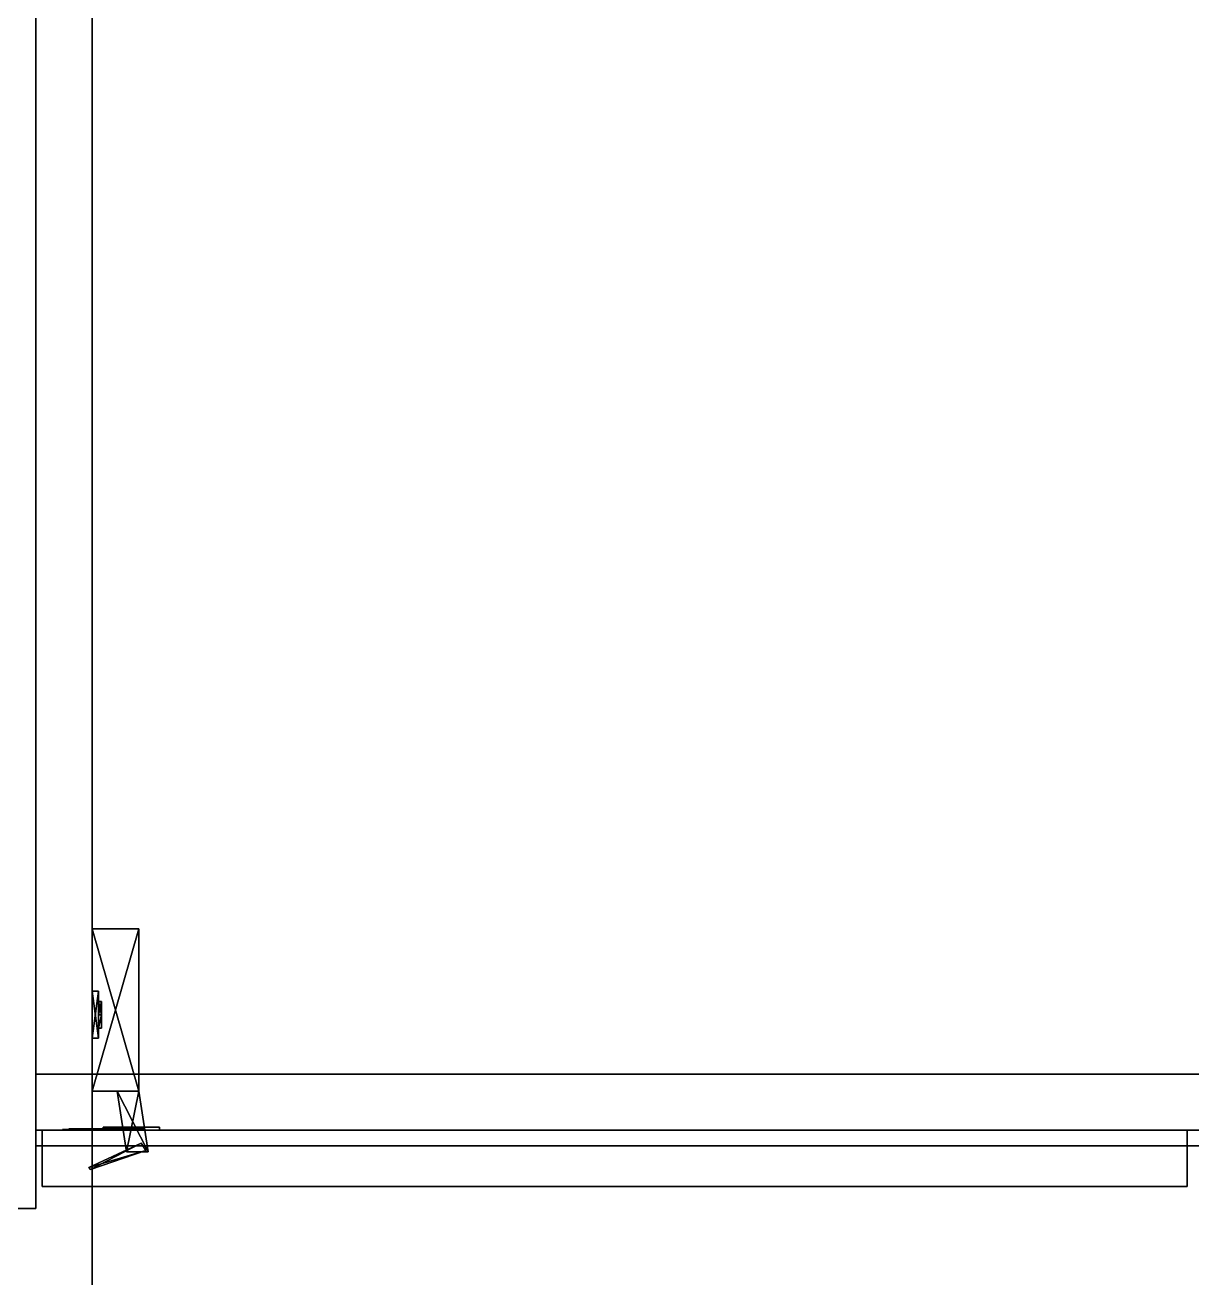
# Model space of a CAD drawing. Extents: x 0 to 6014, y -2453 to 0.
# Drawn here: x 3660.5 to 4034, y -802.3 to -401.1 of the extents above; entities that cross this region are included whole.
import ezdxf

# ---------------------------------------------------------------- set-up
doc = ezdxf.new("R2010")
doc.units = 0
for name, color, linetype in [('LAYER0', 7, 'CONTINUOUS'), ('LAYER1', 7, 'CONTINUOUS'), ('LAYER182', 254, 'CONTINUOUS'), ('LAYER183', 246, 'CONTINUOUS'), ('LAYER184', 254, 'CONTINUOUS'), ('LAYER185', 7, 'CONTINUOUS'), ('LAYER203', 7, 'CONTINUOUS'), ('LAYER204', 7, 'CONTINUOUS'), ('LAYER210', 28, 'CONTINUOUS'), ('LAYER211', 253, 'CONTINUOUS'), ('LAYER212', 28, 'CONTINUOUS'), ('LAYER213', 253, 'CONTINUOUS'), ('LAYER214', 254, 'CONTINUOUS'), ('LAYER436', 254, 'CONTINUOUS')]:
    doc.layers.add(name, color=color, linetype=linetype)

msp = doc.modelspace()

# ---------------------------------------------------------------- linework, layer by layer
at = {"layer": 'LAYER0'}
for points, invisible_edges in [([(1510, -265), (4585, 0), (2107, -1840), (1510, -265)], 7), ([(1510, 0, 5), (2107, -1840, 5), (4585, 0, 5), (1510, 0, 5)], 3), ([(2107, -1840), (4585, 0), (2107, -2453), (2107, -1840)], 3), ([(2107, -2453), (4585, 0), (4585, -640), (2107, -2453)], 5), ([(4585, 0, 5), (2107, -1840, 5), (4585, -640, 5), (4585, 0, 5)], 3), ([(2107, -2453), (4585, -640), (6013.69, -2453), (2107, -2453)], 3), ([(2107, -1840, 5), (6013.69, -2453, 5), (4585, -640, 5), (2107, -1840, 5)], 7)]:
    msp.add_3dface(points, dxfattribs=dict(at, invisible_edges=invisible_edges))
at = {"layer": 'LAYER182', "invisible_edges": 1}
for points in [[(3664, -150, 2334), (3646, -780, 2334), (3664, -780, 2334), (3664, -150, 2334)], [(3646, -780, 2334), (3664, -150, 2334), (3646, -150, 2334), (3646, -780, 2334)], [(3646, -150, 153), (3664, -780, 153), (3646, -780, 153), (3646, -150, 153)], [(3664, -780, 153), (3646, -150, 153), (3664, -150, 153), (3664, -780, 153)], [(3664, -780, 153), (3664, -150, 2334), (3664, -780, 2334), (3664, -780, 153)], [(3664, -150, 2334), (3664, -780, 153), (3664, -150, 153), (3664, -150, 2334)], [(3664, -780, 153), (3646, -780, 2334), (3646, -780, 153), (3664, -780, 153)], [(3646, -780, 2334), (3664, -780, 153), (3664, -780, 2334), (3646, -780, 2334)]]:
    msp.add_3dface(points, dxfattribs=at)
at = {"layer": 'LAYER183', "invisible_edges": 1}
for points in [[(4417, -150, 5), (3682, -861, 5), (3682, -150, 5), (4417, -150, 5)], [(3682, -861, 5), (4417, -150, 5), (4417, -861, 5), (3682, -861, 5)], [(3682, -150, 1895), (3682, -861, 5), (3682, -861, 1895), (3682, -150, 1895)], [(3682, -861, 5), (3682, -150, 1895), (3682, -150, 5), (3682, -861, 5)], [(4417, -861, 1895), (3682, -150, 1895), (3682, -861, 1895), (4417, -861, 1895)], [(3682, -150, 1895), (4417, -861, 1895), (4417, -150, 1895), (3682, -150, 1895)]]:
    msp.add_3dface(points, dxfattribs=at)
at = {"layer": 'LAYER184', "invisible_edges": 1}
for points in [[(4435, -150, 1925), (3664, -760, 1925), (3664, -150, 1925), (4435, -150, 1925)], [(3664, -760, 1925), (4435, -150, 1925), (4435, -760, 1925), (3664, -760, 1925)], [(3664, -150, 1943), (3664, -760, 1925), (3664, -760, 1943), (3664, -150, 1943)], [(3664, -760, 1925), (3664, -150, 1943), (3664, -150, 1925), (3664, -760, 1925)], [(4435, -760, 1943), (3664, -150, 1943), (3664, -760, 1943), (4435, -760, 1943)], [(3664, -150, 1943), (4435, -760, 1943), (4435, -150, 1943), (3664, -150, 1943)], [(4435, -760, 1943), (3664, -760, 1925), (4435, -760, 1925), (4435, -760, 1943)], [(3664, -760, 1925), (4435, -760, 1943), (3664, -760, 1943), (3664, -760, 1925)]]:
    msp.add_3dface(points, dxfattribs=at)
at = {"layer": 'LAYER185', "invisible_edges": 1}
for points in [[(3664, -150, 1943), (3682, -755, 1943), (3664, -755, 1943), (3664, -150, 1943)], [(3682, -755, 1943), (3664, -150, 1943), (3682, -150, 1943), (3682, -755, 1943)], [(3682, -150, 2293), (3664, -755, 2293), (3682, -755, 2293), (3682, -150, 2293)], [(3664, -755, 2293), (3682, -150, 2293), (3664, -150, 2293), (3664, -755, 2293)], [(3664, -755, 2293), (3664, -150, 1943), (3664, -755, 1943), (3664, -755, 2293)], [(3664, -150, 1943), (3664, -755, 2293), (3664, -150, 2293), (3664, -150, 1943)], [(3682, -150, 2293), (3682, -755, 1943), (3682, -150, 1943), (3682, -150, 2293)], [(3682, -755, 1943), (3682, -150, 2293), (3682, -755, 2293), (3682, -755, 1943)], [(3664, -755, 2293), (3682, -755, 1943), (3682, -755, 2293), (3664, -755, 2293)], [(3682, -755, 1943), (3664, -755, 2293), (3664, -755, 1943), (3682, -755, 1943)]]:
    msp.add_3dface(points, dxfattribs=at)
at = {"layer": 'LAYER203', "invisible_edges": 1}
for points in [[(4386, -150, 1944), (3682, -755, 1944), (3682, -150, 1944), (4386, -150, 1944)], [(3682, -755, 1944), (4386, -150, 1944), (4386, -755, 1944), (3682, -755, 1944)], [(3682, -150, 1962), (3682, -755, 1944), (3682, -755, 1962), (3682, -150, 1962)], [(3682, -755, 1944), (3682, -150, 1962), (3682, -150, 1944), (3682, -755, 1944)], [(4386, -755, 1962), (3682, -150, 1962), (3682, -755, 1962), (4386, -755, 1962)], [(3682, -150, 1962), (4386, -755, 1962), (4386, -150, 1962), (3682, -150, 1962)], [(4386, -755, 1962), (3682, -755, 1944), (4386, -755, 1944), (4386, -755, 1962)], [(3682, -755, 1944), (4386, -755, 1962), (3682, -755, 1962), (3682, -755, 1944)]]:
    msp.add_3dface(points, dxfattribs=at)
at = {"layer": 'LAYER204', "invisible_edges": 1}
for points in [[(3682, -150, 2292), (4386, -755, 2292), (4386, -150, 2292), (3682, -150, 2292)], [(4386, -755, 2292), (3682, -150, 2292), (3682, -755, 2292), (4386, -755, 2292)], [(3682, -150, 2292), (3682, -755, 2274), (3682, -755, 2292), (3682, -150, 2292)], [(3682, -755, 2274), (3682, -150, 2292), (3682, -150, 2274), (3682, -755, 2274)], [(3682, -755, 2274), (4386, -150, 2274), (4386, -755, 2274), (3682, -755, 2274)], [(4386, -150, 2274), (3682, -755, 2274), (3682, -150, 2274), (4386, -150, 2274)], [(3682, -755, 2274), (4386, -755, 2292), (3682, -755, 2292), (3682, -755, 2274)], [(4386, -755, 2292), (3682, -755, 2274), (4386, -755, 2274), (4386, -755, 2292)]]:
    msp.add_3dface(points, dxfattribs=at)
at = {"layer": 'LAYER210'}
for points in [[(3703.5, -754, 2025), (3685.5, -754, 2025), (3685.5, -754, 2025), (3703.5, -754, 2025)], [(3703.5, -754, 2067), (3685.5, -754, 2067), (3685.5, -754, 2067), (3703.5, -754, 2067)], [(3698.5, -754, 2037), (3698.5, -755, 2037), (3685.5, -755, 2037), (3685.5, -754, 2037)], [(3685.5, -754, 2037), (3685.5, -755, 2037), (3685.5, -755, 2025), (3685.5, -754, 2025)], [(3685.5, -754, 2025), (3685.5, -755, 2025), (3703.5, -755, 2025), (3703.5, -754, 2025)], [(3698.5, -754, 2055), (3698.5, -755, 2055), (3685.5, -755, 2055), (3685.5, -754, 2055)], [(3685.5, -754, 2055), (3685.5, -755, 2055), (3685.5, -755, 2067), (3685.5, -754, 2067)], [(3685.5, -754, 2067), (3685.5, -755, 2067), (3703.5, -755, 2067), (3703.5, -754, 2067)], [(3698.5, -754, 2037), (3698.5, -755, 2037), (3698.5, -755, 2055), (3698.5, -754, 2055)], [(3703.5, -754, 2067), (3703.5, -755, 2067), (3703.5, -754, 2067)], [(3703.5, -755, 2025), (3703.5, -755, 2067), (3703.5, -754, 2067), (3703.5, -754, 2025)], [(3685.5, -755, 2037), (3685.5, -755, 2025), (3685.5, -755, 2037)], [(3685.5, -755, 2055), (3685.5, -755, 2067), (3685.5, -755, 2055)], [(3703.5, -755, 2025), (3685.5, -755, 2025), (3685.5, -755, 2067), (3703.5, -755, 2067)], [(3698.5, -755, 2037), (3698.5, -755, 2055), (3698.5, -755, 2037)]]:
    msp.add_3dface(points, dxfattribs=at)
for points, invisible_edges in [([(3703.5, -754, 2025), (3698.5, -754, 2037), (3685.5, -754, 2037), (3685.5, -754, 2025)], 1), ([(3703.5, -754, 2067), (3698.5, -754, 2055), (3685.5, -754, 2055), (3685.5, -754, 2067)], 1), ([(3703.5, -754, 2067), (3703.5, -754, 2025), (3698.5, -754, 2037), (3698.5, -754, 2055)], 10), ([(3673.49, -754.75, 2041.025), (3672.5, -754.75, 2046), (3674.5, -754.75, 2046), (3674.5, -754.75, 2040.5)], 10), ([(3672.5, -754.75, 2046), (3673.49, -754.75, 2050.975), (3674.5, -754.75, 2051.5), (3674.5, -754.75, 2046)], 10), ([(3676.308, -754.75, 2036.808), (3673.49, -754.75, 2041.025), (3674.5, -754.75, 2040.5), (3678, -754.75, 2040.5)], 10), ([(3673.49, -754.75, 2050.975), (3676.308, -754.75, 2055.192), (3678, -754.75, 2051.5), (3674.5, -754.75, 2051.5)], 10), ([(3674.5, -754.5, 2051.5), (3674.5, -754.5, 2040.5), (3681.5, -754.5, 2040.5), (3681.291, -754.5, 2051.317)], 4), ([(3680.525, -754.75, 2033.99), (3676.308, -754.75, 2036.808), (3678, -754.75, 2040.5), (3681.5, -754.75, 2040.5)], 10), ([(3676.308, -754.75, 2055.192), (3680.525, -754.75, 2058.01), (3681.5, -754.75, 2051.5), (3678, -754.75, 2051.5)], 10), ([(3685.5, -754.75, 2033), (3680.525, -754.75, 2033.99), (3681.5, -754.75, 2040.5), (3685.5, -754.75, 2037)], 2), ([(3680.525, -754.75, 2058.01), (3685.5, -754.75, 2059), (3685.5, -754.75, 2055), (3681.5, -754.75, 2051.5)], 8), ([(3681.291, -754.5, 2051.317), (3681.5, -754.5, 2040.5), (3685.5, -754.5, 2037), (3685.5, -754.5, 2055)], 5), ([(3685.5, -754.5, 2055), (3685.5, -754.5, 2037), (3698.5, -754.5, 2037), (3698.5, -754.5, 2055)], 1)]:
    msp.add_3dface(points, dxfattribs=dict(at, invisible_edges=invisible_edges))
at = {"layer": 'LAYER211'}
for points in [[(3682, -690.5, 2039.217), (3696.921, -742.5, 2039.217), (3682, -742.5, 2039.217), (3682, -690.5, 2039.217)], [(3696.921, -690.5, 2039.217), (3696.921, -742.5, 2039.217), (3682, -690.5, 2039.217), (3696.921, -690.5, 2039.217)], [(3682, -690.5, 2052.783), (3696.921, -690.5, 2039.217), (3682, -690.5, 2039.217), (3682, -690.5, 2052.783)], [(3696.921, -690.5, 2052.783), (3696.921, -690.5, 2039.217), (3682, -690.5, 2052.783), (3696.921, -690.5, 2052.783)], [(3682, -742.5, 2052.783), (3696.921, -690.5, 2052.783), (3682, -690.5, 2052.783), (3682, -742.5, 2052.783)], [(3696.921, -742.5, 2052.783), (3696.921, -690.5, 2052.783), (3682, -742.5, 2052.783), (3696.921, -742.5, 2052.783)], [(3696.921, -690.5, 2039.217), (3696.921, -742.5, 2052.783), (3696.921, -742.5, 2039.217), (3696.921, -690.5, 2039.217)], [(3696.921, -690.5, 2052.783), (3696.921, -742.5, 2052.783), (3696.921, -690.5, 2039.217), (3696.921, -690.5, 2052.783)], [(3682, -710.5, 2072), (3682, -725.5, 2072), (3683.99, -725.5, 2072), (3682, -710.5, 2072)], [(3683.99, -710.5, 2072), (3682, -710.5, 2072), (3683.99, -725.5, 2072), (3683.99, -710.5, 2072)], [(3682, -710.5, 2020), (3682, -710.5, 2072), (3683.99, -710.5, 2072), (3682, -710.5, 2020)], [(3683.99, -710.5, 2020), (3682, -710.5, 2020), (3683.99, -710.5, 2072), (3683.99, -710.5, 2020)], [(3682, -725.5, 2020), (3682, -710.5, 2020), (3683.99, -710.5, 2020), (3682, -725.5, 2020)], [(3683.99, -725.5, 2020), (3682, -725.5, 2020), (3683.99, -710.5, 2020), (3683.99, -725.5, 2020)], [(3683.99, -710.5, 2072), (3683.99, -725.5, 2072), (3683.99, -725.5, 2020), (3683.99, -710.5, 2072)], [(3683.99, -710.5, 2020), (3683.99, -710.5, 2072), (3683.99, -725.5, 2020), (3683.99, -710.5, 2020)], [(3683.99, -718, 2059.291), (3684.984, -713.7573, 2064.087), (3684.984, -718, 2059.291), (3683.99, -718, 2059.291)], [(3683.99, -713.7573, 2064.087), (3684.984, -713.7573, 2064.087), (3683.99, -718, 2059.291), (3683.99, -713.7573, 2064.087)], [(3683.99, -713.7573, 2064.087), (3684.984, -718, 2068.883), (3684.984, -713.7573, 2064.087), (3683.99, -713.7573, 2064.087)], [(3683.99, -718, 2068.883), (3684.984, -718, 2068.883), (3683.99, -713.7573, 2064.087), (3683.99, -718, 2068.883)], [(3683.99, -718, 2059.291), (3683.99, -713.7573, 2064.087), (3683.99, -718, 2068.883), (3683.99, -718, 2059.291)], [(3683.99, -718, 2023.117), (3684.984, -713.7573, 2027.913), (3684.984, -718, 2023.117), (3683.99, -718, 2023.117)], [(3683.99, -713.7573, 2027.913), (3684.984, -713.7573, 2027.913), (3683.99, -718, 2023.117), (3683.99, -713.7573, 2027.913)], [(3683.99, -713.7573, 2027.913), (3684.984, -718, 2032.709), (3684.984, -713.7573, 2027.913), (3683.99, -713.7573, 2027.913)], [(3683.99, -718, 2032.709), (3684.984, -718, 2032.709), (3683.99, -713.7573, 2027.913), (3683.99, -718, 2032.709)], [(3683.99, -718, 2023.117), (3683.99, -713.7573, 2027.913), (3683.99, -718, 2032.709), (3683.99, -718, 2023.117)], [(3684.984, -722.2427, 2064.087), (3684.984, -713.7573, 2064.087), (3684.984, -718, 2068.883), (3684.984, -722.2427, 2064.087)], [(3684.984, -718, 2059.291), (3684.984, -713.7573, 2064.087), (3684.984, -722.2427, 2064.087), (3684.984, -718, 2059.291)], [(3684.984, -722.2427, 2027.913), (3684.984, -713.7573, 2027.913), (3684.984, -718, 2032.709), (3684.984, -722.2427, 2027.913)], [(3684.984, -718, 2023.117), (3684.984, -713.7573, 2027.913), (3684.984, -722.2427, 2027.913), (3684.984, -718, 2023.117)], [(3683.99, -722.2427, 2064.087), (3684.984, -718, 2059.291), (3684.984, -722.2427, 2064.087), (3683.99, -722.2427, 2064.087)], [(3683.99, -718, 2059.291), (3684.984, -718, 2059.291), (3683.99, -722.2427, 2064.087), (3683.99, -718, 2059.291)], [(3683.99, -722.2427, 2064.087), (3683.99, -718, 2059.291), (3683.99, -718, 2068.883), (3683.99, -722.2427, 2064.087)], [(3683.99, -722.2427, 2064.087), (3684.984, -718, 2068.883), (3683.99, -718, 2068.883), (3683.99, -722.2427, 2064.087)], [(3684.984, -722.2427, 2064.087), (3684.984, -718, 2068.883), (3683.99, -722.2427, 2064.087), (3684.984, -722.2427, 2064.087)], [(3683.99, -722.2427, 2027.913), (3684.984, -718, 2023.117), (3684.984, -722.2427, 2027.913), (3683.99, -722.2427, 2027.913)], [(3683.99, -718, 2023.117), (3684.984, -718, 2023.117), (3683.99, -722.2427, 2027.913), (3683.99, -718, 2023.117)], [(3683.99, -722.2427, 2027.913), (3683.99, -718, 2023.117), (3683.99, -718, 2032.709), (3683.99, -722.2427, 2027.913)], [(3683.99, -722.2427, 2027.913), (3684.984, -718, 2032.709), (3683.99, -718, 2032.709), (3683.99, -722.2427, 2027.913)], [(3684.984, -722.2427, 2027.913), (3684.984, -718, 2032.709), (3683.99, -722.2427, 2027.913), (3684.984, -722.2427, 2027.913)], [(3683.99, -725.5, 2072), (3682, -725.5, 2072), (3682, -725.5, 2020), (3683.99, -725.5, 2072)], [(3683.99, -725.5, 2020), (3683.99, -725.5, 2072), (3682, -725.5, 2020), (3683.99, -725.5, 2020)], [(3689.958, -742.5, 2039.217), (3699.906, -761.8654, 2039.217), (3692.942, -761.8654, 2039.217), (3689.958, -742.5, 2039.217)], [(3696.921, -742.5, 2039.217), (3699.906, -761.8654, 2039.217), (3689.958, -742.5, 2039.217), (3696.921, -742.5, 2039.217)], [(3692.942, -761.8654, 2052.783), (3696.921, -742.5, 2052.783), (3689.958, -742.5, 2052.783), (3692.942, -761.8654, 2052.783)], [(3699.906, -761.8654, 2052.783), (3696.921, -742.5, 2052.783), (3692.942, -761.8654, 2052.783), (3699.906, -761.8654, 2052.783)], [(3696.921, -742.5, 2039.217), (3699.906, -761.8654, 2052.783), (3699.906, -761.8654, 2039.217), (3696.921, -742.5, 2039.217)], [(3696.921, -742.5, 2052.783), (3699.906, -761.8654, 2052.783), (3696.921, -742.5, 2039.217), (3696.921, -742.5, 2052.783)], [(3697.692, -759.0753, 2040.348), (3681.409, -767.5, 2040.348), (3680.918, -766.9226, 2040.348), (3697.692, -759.0753, 2040.348)], [(3680.918, -766.9226, 2051.652), (3699.182, -761.4556, 2051.652), (3697.692, -759.0753, 2051.652), (3680.918, -766.9226, 2051.652)], [(3681.409, -767.5, 2051.652), (3699.182, -761.4556, 2051.652), (3680.918, -766.9226, 2051.652), (3681.409, -767.5, 2051.652)], [(3699.182, -761.4556, 2040.348), (3681.409, -767.5, 2040.348), (3697.692, -759.0753, 2040.348), (3699.182, -761.4556, 2040.348)], [(3699.182, -761.4556, 2040.348), (3681.409, -767.5, 2051.652), (3681.409, -767.5, 2040.348), (3699.182, -761.4556, 2040.348)], [(3699.182, -761.4556, 2051.652), (3681.409, -767.5, 2051.652), (3699.182, -761.4556, 2040.348), (3699.182, -761.4556, 2051.652)]]:
    msp.add_3dface(points, dxfattribs=at)
at = {"layer": 'LAYER212'}
for points in [[(3703.5, -754, 2169), (3685.5, -754, 2169), (3685.5, -754, 2169), (3703.5, -754, 2169)], [(3703.5, -754, 2211), (3685.5, -754, 2211), (3685.5, -754, 2211), (3703.5, -754, 2211)], [(3698.5, -754, 2181), (3698.5, -755, 2181), (3685.5, -755, 2181), (3685.5, -754, 2181)], [(3685.5, -754, 2181), (3685.5, -755, 2181), (3685.5, -755, 2169), (3685.5, -754, 2169)], [(3685.5, -754, 2169), (3685.5, -755, 2169), (3703.5, -755, 2169), (3703.5, -754, 2169)], [(3698.5, -754, 2199), (3698.5, -755, 2199), (3685.5, -755, 2199), (3685.5, -754, 2199)], [(3685.5, -754, 2199), (3685.5, -755, 2199), (3685.5, -755, 2211), (3685.5, -754, 2211)], [(3685.5, -754, 2211), (3685.5, -755, 2211), (3703.5, -755, 2211), (3703.5, -754, 2211)], [(3698.5, -754, 2181), (3698.5, -755, 2181), (3698.5, -755, 2199), (3698.5, -754, 2199)], [(3703.5, -754, 2211), (3703.5, -755, 2211), (3703.5, -754, 2211)], [(3703.5, -755, 2169), (3703.5, -755, 2211), (3703.5, -754, 2211), (3703.5, -754, 2169)], [(3685.5, -755, 2181), (3685.5, -755, 2169), (3685.5, -755, 2181)], [(3685.5, -755, 2199), (3685.5, -755, 2211), (3685.5, -755, 2199)], [(3703.5, -755, 2169), (3685.5, -755, 2169), (3685.5, -755, 2211), (3703.5, -755, 2211)], [(3698.5, -755, 2181), (3698.5, -755, 2199), (3698.5, -755, 2181)]]:
    msp.add_3dface(points, dxfattribs=at)
for points, invisible_edges in [([(3703.5, -754, 2169), (3698.5, -754, 2181), (3685.5, -754, 2181), (3685.5, -754, 2169)], 1), ([(3703.5, -754, 2211), (3698.5, -754, 2199), (3685.5, -754, 2199), (3685.5, -754, 2211)], 1), ([(3703.5, -754, 2211), (3703.5, -754, 2169), (3698.5, -754, 2181), (3698.5, -754, 2199)], 10), ([(3673.49, -754.75, 2185.025), (3672.5, -754.75, 2190), (3674.5, -754.75, 2190), (3674.5, -754.75, 2184.5)], 10), ([(3672.5, -754.75, 2190), (3673.49, -754.75, 2194.975), (3674.5, -754.75, 2195.5), (3674.5, -754.75, 2190)], 10), ([(3676.308, -754.75, 2180.808), (3673.49, -754.75, 2185.025), (3674.5, -754.75, 2184.5), (3678, -754.75, 2184.5)], 10), ([(3673.49, -754.75, 2194.975), (3676.308, -754.75, 2199.192), (3678, -754.75, 2195.5), (3674.5, -754.75, 2195.5)], 10), ([(3674.5, -754.5, 2195.5), (3674.5, -754.5, 2184.5), (3681.5, -754.5, 2184.5), (3681.291, -754.5, 2195.317)], 4), ([(3680.525, -754.75, 2177.99), (3676.308, -754.75, 2180.808), (3678, -754.75, 2184.5), (3681.5, -754.75, 2184.5)], 10), ([(3676.308, -754.75, 2199.192), (3680.525, -754.75, 2202.01), (3681.5, -754.75, 2195.5), (3678, -754.75, 2195.5)], 10), ([(3685.5, -754.75, 2177), (3680.525, -754.75, 2177.99), (3681.5, -754.75, 2184.5), (3685.5, -754.75, 2181)], 2), ([(3680.525, -754.75, 2202.01), (3685.5, -754.75, 2203), (3685.5, -754.75, 2199), (3681.5, -754.75, 2195.5)], 8), ([(3681.291, -754.5, 2195.317), (3681.5, -754.5, 2184.5), (3685.5, -754.5, 2181), (3685.5, -754.5, 2199)], 5), ([(3685.5, -754.5, 2199), (3685.5, -754.5, 2181), (3698.5, -754.5, 2181), (3698.5, -754.5, 2199)], 1)]:
    msp.add_3dface(points, dxfattribs=dict(at, invisible_edges=invisible_edges))
at = {"layer": 'LAYER213'}
for points in [[(3682, -690.5, 2183.217), (3696.921, -742.5, 2183.217), (3682, -742.5, 2183.217), (3682, -690.5, 2183.217)], [(3696.921, -690.5, 2183.217), (3696.921, -742.5, 2183.217), (3682, -690.5, 2183.217), (3696.921, -690.5, 2183.217)], [(3682, -690.5, 2196.783), (3696.921, -690.5, 2183.217), (3682, -690.5, 2183.217), (3682, -690.5, 2196.783)], [(3696.921, -690.5, 2196.783), (3696.921, -690.5, 2183.217), (3682, -690.5, 2196.783), (3696.921, -690.5, 2196.783)], [(3682, -742.5, 2196.783), (3696.921, -690.5, 2196.783), (3682, -690.5, 2196.783), (3682, -742.5, 2196.783)], [(3696.921, -742.5, 2196.783), (3696.921, -690.5, 2196.783), (3682, -742.5, 2196.783), (3696.921, -742.5, 2196.783)], [(3696.921, -690.5, 2183.217), (3696.921, -742.5, 2196.783), (3696.921, -742.5, 2183.217), (3696.921, -690.5, 2183.217)], [(3696.921, -690.5, 2196.783), (3696.921, -742.5, 2196.783), (3696.921, -690.5, 2183.217), (3696.921, -690.5, 2196.783)], [(3682, -710.5, 2216), (3682, -725.5, 2216), (3683.99, -725.5, 2216), (3682, -710.5, 2216)], [(3683.99, -710.5, 2216), (3682, -710.5, 2216), (3683.99, -725.5, 2216), (3683.99, -710.5, 2216)], [(3682, -710.5, 2164), (3682, -710.5, 2216), (3683.99, -710.5, 2216), (3682, -710.5, 2164)], [(3683.99, -710.5, 2164), (3682, -710.5, 2164), (3683.99, -710.5, 2216), (3683.99, -710.5, 2164)], [(3682, -725.5, 2164), (3682, -710.5, 2164), (3683.99, -710.5, 2164), (3682, -725.5, 2164)], [(3683.99, -725.5, 2164), (3682, -725.5, 2164), (3683.99, -710.5, 2164), (3683.99, -725.5, 2164)], [(3683.99, -710.5, 2216), (3683.99, -725.5, 2216), (3683.99, -725.5, 2164), (3683.99, -710.5, 2216)], [(3683.99, -710.5, 2164), (3683.99, -710.5, 2216), (3683.99, -725.5, 2164), (3683.99, -710.5, 2164)], [(3683.99, -718, 2203.291), (3684.984, -713.7573, 2208.087), (3684.984, -718, 2203.291), (3683.99, -718, 2203.291)], [(3683.99, -713.7573, 2208.087), (3684.984, -713.7573, 2208.087), (3683.99, -718, 2203.291), (3683.99, -713.7573, 2208.087)], [(3683.99, -713.7573, 2208.087), (3684.984, -718, 2212.883), (3684.984, -713.7573, 2208.087), (3683.99, -713.7573, 2208.087)], [(3683.99, -718, 2212.883), (3684.984, -718, 2212.883), (3683.99, -713.7573, 2208.087), (3683.99, -718, 2212.883)], [(3683.99, -718, 2203.291), (3683.99, -713.7573, 2208.087), (3683.99, -718, 2212.883), (3683.99, -718, 2203.291)], [(3683.99, -718, 2167.117), (3684.984, -713.7573, 2171.913), (3684.984, -718, 2167.117), (3683.99, -718, 2167.117)], [(3683.99, -713.7573, 2171.913), (3684.984, -713.7573, 2171.913), (3683.99, -718, 2167.117), (3683.99, -713.7573, 2171.913)], [(3683.99, -713.7573, 2171.913), (3684.984, -718, 2176.709), (3684.984, -713.7573, 2171.913), (3683.99, -713.7573, 2171.913)], [(3683.99, -718, 2176.709), (3684.984, -718, 2176.709), (3683.99, -713.7573, 2171.913), (3683.99, -718, 2176.709)], [(3683.99, -718, 2167.117), (3683.99, -713.7573, 2171.913), (3683.99, -718, 2176.709), (3683.99, -718, 2167.117)], [(3684.984, -722.2427, 2208.087), (3684.984, -713.7573, 2208.087), (3684.984, -718, 2212.883), (3684.984, -722.2427, 2208.087)], [(3684.984, -718, 2203.291), (3684.984, -713.7573, 2208.087), (3684.984, -722.2427, 2208.087), (3684.984, -718, 2203.291)], [(3684.984, -722.2427, 2171.913), (3684.984, -713.7573, 2171.913), (3684.984, -718, 2176.709), (3684.984, -722.2427, 2171.913)], [(3684.984, -718, 2167.117), (3684.984, -713.7573, 2171.913), (3684.984, -722.2427, 2171.913), (3684.984, -718, 2167.117)], [(3683.99, -722.2427, 2208.087), (3684.984, -718, 2203.291), (3684.984, -722.2427, 2208.087), (3683.99, -722.2427, 2208.087)], [(3683.99, -718, 2203.291), (3684.984, -718, 2203.291), (3683.99, -722.2427, 2208.087), (3683.99, -718, 2203.291)], [(3683.99, -722.2427, 2208.087), (3683.99, -718, 2203.291), (3683.99, -718, 2212.883), (3683.99, -722.2427, 2208.087)], [(3683.99, -722.2427, 2208.087), (3684.984, -718, 2212.883), (3683.99, -718, 2212.883), (3683.99, -722.2427, 2208.087)], [(3684.984, -722.2427, 2208.087), (3684.984, -718, 2212.883), (3683.99, -722.2427, 2208.087), (3684.984, -722.2427, 2208.087)], [(3683.99, -722.2427, 2171.913), (3684.984, -718, 2167.117), (3684.984, -722.2427, 2171.913), (3683.99, -722.2427, 2171.913)], [(3683.99, -718, 2167.117), (3684.984, -718, 2167.117), (3683.99, -722.2427, 2171.913), (3683.99, -718, 2167.117)], [(3683.99, -722.2427, 2171.913), (3683.99, -718, 2167.117), (3683.99, -718, 2176.709), (3683.99, -722.2427, 2171.913)], [(3683.99, -722.2427, 2171.913), (3684.984, -718, 2176.709), (3683.99, -718, 2176.709), (3683.99, -722.2427, 2171.913)], [(3684.984, -722.2427, 2171.913), (3684.984, -718, 2176.709), (3683.99, -722.2427, 2171.913), (3684.984, -722.2427, 2171.913)], [(3683.99, -725.5, 2216), (3682, -725.5, 2216), (3682, -725.5, 2164), (3683.99, -725.5, 2216)], [(3683.99, -725.5, 2164), (3683.99, -725.5, 2216), (3682, -725.5, 2164), (3683.99, -725.5, 2164)], [(3689.958, -742.5, 2183.217), (3699.906, -761.8654, 2183.217), (3692.942, -761.8654, 2183.217), (3689.958, -742.5, 2183.217)], [(3696.921, -742.5, 2183.217), (3699.906, -761.8654, 2183.217), (3689.958, -742.5, 2183.217), (3696.921, -742.5, 2183.217)], [(3692.942, -761.8654, 2196.783), (3696.921, -742.5, 2196.783), (3689.958, -742.5, 2196.783), (3692.942, -761.8654, 2196.783)], [(3699.906, -761.8654, 2196.783), (3696.921, -742.5, 2196.783), (3692.942, -761.8654, 2196.783), (3699.906, -761.8654, 2196.783)], [(3696.921, -742.5, 2183.217), (3699.906, -761.8654, 2196.783), (3699.906, -761.8654, 2183.217), (3696.921, -742.5, 2183.217)], [(3696.921, -742.5, 2196.783), (3699.906, -761.8654, 2196.783), (3696.921, -742.5, 2183.217), (3696.921, -742.5, 2196.783)], [(3697.692, -759.0753, 2184.348), (3681.409, -767.5, 2184.348), (3680.918, -766.9226, 2184.348), (3697.692, -759.0753, 2184.348)], [(3680.918, -766.9226, 2195.652), (3699.182, -761.4556, 2195.652), (3697.692, -759.0753, 2195.652), (3680.918, -766.9226, 2195.652)], [(3681.409, -767.5, 2195.652), (3699.182, -761.4556, 2195.652), (3680.918, -766.9226, 2195.652), (3681.409, -767.5, 2195.652)], [(3699.182, -761.4556, 2184.348), (3681.409, -767.5, 2184.348), (3697.692, -759.0753, 2184.348), (3699.182, -761.4556, 2184.348)], [(3699.182, -761.4556, 2184.348), (3681.409, -767.5, 2195.652), (3681.409, -767.5, 2184.348), (3699.182, -761.4556, 2184.348)], [(3699.182, -761.4556, 2195.652), (3681.409, -767.5, 2195.652), (3699.182, -761.4556, 2184.348), (3699.182, -761.4556, 2195.652)]]:
    msp.add_3dface(points, dxfattribs=at)
at = {"layer": 'LAYER214', "invisible_edges": 1}
for points in [[(4032.5, -755, 1918), (3666, -755, 2290), (4032.5, -755, 2290), (4032.5, -755, 1918)], [(3666, -755, 2290), (4032.5, -755, 1918), (3666, -755, 1918), (3666, -755, 2290)], [(4032.5, -755, 1918), (3666, -773, 1918), (3666, -755, 1918), (4032.5, -755, 1918)], [(3666, -773, 1918), (4032.5, -755, 1918), (4032.5, -773, 1918), (3666, -773, 1918)], [(3666, -773, 1918), (3666, -755, 2290), (3666, -755, 1918), (3666, -773, 1918)], [(3666, -755, 2290), (3666, -773, 1918), (3666, -773, 2290), (3666, -755, 2290)], [(4032.5, -773, 2290), (3666, -755, 2290), (3666, -773, 2290), (4032.5, -773, 2290)], [(3666, -755, 2290), (4032.5, -773, 2290), (4032.5, -755, 2290), (3666, -755, 2290)], [(4032.5, -773, 2290), (4032.5, -755, 1918), (4032.5, -755, 2290), (4032.5, -773, 2290)], [(4032.5, -755, 1918), (4032.5, -773, 2290), (4032.5, -773, 1918), (4032.5, -755, 1918)], [(3666, -773, 1918), (4032.5, -773, 2290), (3666, -773, 2290), (3666, -773, 1918)], [(4032.5, -773, 2290), (3666, -773, 1918), (4032.5, -773, 1918), (4032.5, -773, 2290)]]:
    msp.add_3dface(points, dxfattribs=at)
at = {"layer": 'LAYER436', "invisible_edges": 1}
for points in [[(4455, -737, 2363), (3664, -737, 2293), (3664, -737, 2363), (4455, -737, 2363)], [(3664, -737, 2293), (4455, -737, 2363), (4455, -737, 2293), (3664, -737, 2293)], [(3664, -755, 2363), (3664, -737, 2293), (3664, -755, 2293), (3664, -755, 2363)], [(3664, -737, 2293), (3664, -755, 2363), (3664, -737, 2363), (3664, -737, 2293)], [(4455, -755, 2293), (3664, -737, 2293), (4455, -737, 2293), (4455, -755, 2293)], [(3664, -737, 2293), (4455, -755, 2293), (3664, -755, 2293), (3664, -737, 2293)], [(3664, -755, 2363), (4455, -737, 2363), (3664, -737, 2363), (3664, -755, 2363)], [(4455, -737, 2363), (3664, -755, 2363), (4455, -755, 2363), (4455, -737, 2363)], [(4455, -755, 2293), (3664, -755, 2363), (3664, -755, 2293), (4455, -755, 2293)], [(3664, -755, 2363), (4455, -755, 2293), (4455, -755, 2363), (3664, -755, 2363)]]:
    msp.add_3dface(points, dxfattribs=at)

# ---------------------------------------------------------------- meshes
at = {"layer": 'LAYER1'}
mesh = msp.add_polymesh((11, 2), dxfattribs=at)
for k, corner in enumerate([(2257, -1690, 2334), (2257, -2453, 2334), (150, -1690, 2334), (2257, -1690, 2334), (150, -160, 2334), (150, -1690, 2334), (915, -160, 2334), (150, -160, 2334), (915, -415, 2334), (915, -160, 2334), (1660, -415, 2334), (915, -415, 2334), (1660, -150, 2334), (1660, -415, 2334), (4435, -150, 2334), (1660, -150, 2334), (4435, -790, 2334), (4435, -150, 2334), (6013.688, -790, 2334), (4435, -790, 2334), (6013.688, -640, 2334), (4585, -640, 2334)]):
    mesh.set_mesh_vertex(divmod(k, 2), corner)
at = {"layer": 'LAYER210'}
mesh = msp.add_polymesh((2, 9), dxfattribs=at)
for k, corner in enumerate([(3685.5, -754.75, 2033), (3680.525, -754.75, 2033.99), (3676.308, -754.75, 2036.808), (3673.49, -754.75, 2041.025), (3672.5, -754.75, 2046), (3673.49, -754.75, 2050.975), (3676.308, -754.75, 2055.192), (3680.525, -754.75, 2058.01), (3685.5, -754.75, 2059), (3685.5, -755, 2033), (3680.525, -755, 2033.99), (3676.308, -755, 2036.808), (3673.49, -755, 2041.025), (3672.5, -755, 2046), (3673.49, -755, 2050.975), (3676.308, -755, 2055.192), (3680.525, -755, 2058.01), (3685.5, -755, 2059)]):
    mesh.set_mesh_vertex(divmod(k, 9), corner)
at = {"layer": 'LAYER212'}
mesh = msp.add_polymesh((2, 9), dxfattribs=at)
for k, corner in enumerate([(3685.5, -754.75, 2177), (3680.525, -754.75, 2177.99), (3676.308, -754.75, 2180.808), (3673.49, -754.75, 2185.025), (3672.5, -754.75, 2190), (3673.49, -754.75, 2194.975), (3676.308, -754.75, 2199.192), (3680.525, -754.75, 2202.01), (3685.5, -754.75, 2203), (3685.5, -755, 2177), (3680.525, -755, 2177.99), (3676.308, -755, 2180.808), (3673.49, -755, 2185.025), (3672.5, -755, 2190), (3673.49, -755, 2194.975), (3676.308, -755, 2199.192), (3680.525, -755, 2202.01), (3685.5, -755, 2203)]):
    mesh.set_mesh_vertex(divmod(k, 9), corner)

doc.saveas('drawing.dxf')
